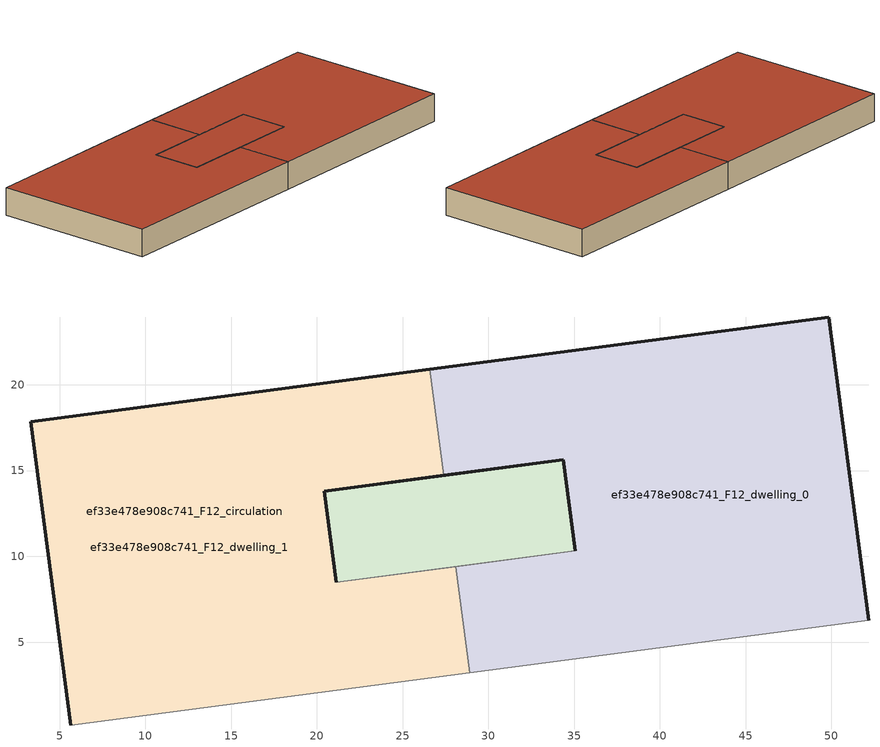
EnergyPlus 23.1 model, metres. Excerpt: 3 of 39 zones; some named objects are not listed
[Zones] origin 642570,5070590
ef33e478e908c741_F12_dwelling_0
 floor to ef33e478e908c741_F11_dwelling_0 (EU_floor_Construction): 34.38,15.63 35.07,10.32 28.09,9.41 21.11,8.49 20.42,13.8 z36; 49.85,23.95 52.17,6.27 28.91,3.22 28.09,9.41 35.07,10.32 34.38,15.63 27.4,14.71 26.59,20.9 z36
 wall outside (EU_wall_Construction): 52.17,6.27 49.85,23.95 26.59,20.9 / 27.4,14.71 34.38,15.63 35.07,10.32 z36:39
 wall adiabatic (EU_wall_Construction): 35.07,10.32 28.09,9.41 28.91,3.22 52.17,6.27 z36:39
 wall to ef33e478e908c741_F12_dwelling_1 (EU_wall_Construction): 26.59,20.9 27.4,14.71 z36:39
 roof outside (EU_roof_Construction): 52.17,6.27 49.85,23.95 26.59,20.9 27.4,14.71 34.38,15.63 35.07,10.32 28.09,9.41 28.91,3.22 z39; 35.07,10.32 34.38,15.63 20.42,13.8 21.11,8.49 28.09,9.41 z39
ef33e478e908c741_F12_dwelling_1
 floor to ef33e478e908c741_F11_dwelling_1 (EU_floor_Construction): 26.59,20.9 27.4,14.71 20.42,13.8 20.97,9.62 21.11,8.49 28.09,9.41 28.91,3.22 5.64,0.17 3.32,17.85 z36; 34.38,15.63 35.07,10.32 28.09,9.41 21.11,8.49 20.99,9.43 20.42,13.8 z36
 wall outside (EU_wall_Construction): 21.11,8.49 20.42,13.8 27.4,14.71 / 26.59,20.9 3.32,17.85 5.64,0.17 z36:39
 wall adiabatic (EU_wall_Construction): 5.64,0.17 28.91,3.22 28.09,9.41 21.11,8.49 z36:39
 roof outside (EU_roof_Construction): 35.07,10.32 34.38,15.63 20.42,13.8 20.99,9.43 21.11,8.49 28.09,9.41 z39; 28.91,3.22 28.09,9.41 21.11,8.49 20.99,9.43 20.42,13.8 27.4,14.71 26.59,20.9 3.32,17.85 5.64,0.17 z39
ef33e478e908c741_F12_circulation
 floor outside (EU_floor_Construction): 34.38,15.63 35.07,10.32 28.09,9.41 21.11,8.49 20.99,9.43 20.42,13.8 z36
 floor to ef33e478e908c741_F11_circulation (EU_floor_Construction): 49.85,23.95 52.17,6.27 28.91,3.22 28.09,9.41 35.07,10.32 34.92,11.45 34.38,15.63 27.4,14.71 26.59,20.9 z36; 26.59,20.9 27.4,14.71 20.42,13.8 20.99,9.43 21.11,8.49 28.09,9.41 28.91,3.22 5.64,0.17 3.32,17.85 z36
 wall outside (EU_wall_Construction): 35.07,10.32 34.38,15.63 20.42,13.8 21.11,8.49 z36:39
 wall adiabatic (EU_wall_Construction): 21.11,8.49 35.07,10.32 z36:39
 roof outside (EU_roof_Construction): 35.07,10.32 34.38,15.63 20.42,13.8 20.99,9.43 21.11,8.49 28.09,9.41 z39; 52.17,6.27 49.85,23.95 26.59,20.9 27.4,14.71 34.38,15.63 34.92,11.45 35.07,10.32 28.09,9.41 28.91,3.22 z39; 28.91,3.22 28.09,9.41 21.11,8.49 20.99,9.43 20.42,13.8 27.4,14.71 26.59,20.9 3.32,17.85 5.64,0.17 z39
[Building]
EU S2 Campaign: North Axis=0; Terrain=City; Solar Distribution=FullExterior
[Site:Location]
Lyon-Bron: Latitude=45.75; Longitude=5; Time Zone=1; Elevation=198
[SizingPeriod:WeatherFileDays]
AnnualSizingPeriod: Begin Month=1; Begin Day of Month=1; End Month=12; End Day of Month=31; Day of Week for Start Day=Monday; Use Weather File Daylight Saving Period=No; Use Weather File Rain and Snow Indicators=No
[MATERIAL]
EU_InternalMass_Material: Roughness=MediumRough; Thickness=0.1; Conductivity=1; Density=1800; Specific Heat=900; Thermal Absorptance=0.9; Solar Absorptance=0.7; Visible Absorptance=0.7
[MATERIAL:NOMASS] Roughness=MediumRough; Thermal Absorptance=0.9; Solar Absorptance=0.7; Visible Absorptance=0.7
Name | Thermal Resistance
EU_wall_NoMass | 1.15691
EU_roof_NoMass | 1.19505
EU_floor_NoMass | 1.78277
[CONSTRUCTION]
EU_wall_Construction: EU_wall_NoMass
EU_roof_Construction: EU_roof_NoMass
EU_floor_Construction: EU_floor_NoMass
EU_InternalMass_Construction: EU_InternalMass_Material
[ZONE] Type=1; Multiplier=1; Ceiling Height=autocalculate; Floor Area=autocalculate; Part of Total Floor Area=Yes
Name | Volume
ef33e478e908c741_F12_dwelling_0; ef33e478e908c741_F12_dwelling_1 | 1368.33
ef33e478e908c741_F12_circulation | 2510.7
[INTERNALMASS] Construction=EU_InternalMass_Construction; Surface Area=380.789
Name | Zone or ZoneList
ef33e478e908c741_F12_dwelling_0_EU_InternalMass | ef33e478e908c741_F12_dwelling_0
ef33e478e908c741_F12_dwelling_1_EU_InternalMass | ef33e478e908c741_F12_dwelling_1
[OTHEREQUIPMENT] Fuel Type=Electricity; Design Level Calculation Method=Watts/Area; Power per Zone Floor Area=1; Fraction Latent=0; Fraction Radiant=0; Fraction Lost=0; Carbon Dioxide Generation Rate=0; EndUse Subcategory=EU_Step8_InternalGains
Name | Zone or ZoneList or Space or SpaceList | Schedule
EU_Step8_InternalGain_ef33e478e908c741_F12_dwelling_0_f000 | ef33e478e908c741_F12_dwelling_0 | EU_Step8_GainSchedule_ef33e478e908c741_F12_dwelling_0_f000
EU_Step8_InternalGain_ef33e478e908c741_F12_dwelling_1_f000 | ef33e478e908c741_F12_dwelling_1 | EU_Step8_GainSchedule_ef33e478e908c741_F12_dwelling_1_f000
[ZONEINFILTRATION:DESIGNFLOWRATE]
EU_Circulation_Infiltration_ef33e478e908c741_F12_circulation: Zone or ZoneList or Space or SpaceList=ef33e478e908c741_F12_circulation; Schedule=EU_AlwaysOn; Design Flow Rate Calculation Method=Flow/Area; Flow Rate per Floor Area=0.0005; Constant Term Coefficient=1; Temperature Term Coefficient=0; Velocity Term Coefficient=0; Velocity Squared Term Coefficient=0
[ZONEVENTILATION:DESIGNFLOWRATE] Schedule=EU_AlwaysOn; Design Flow Rate Calculation Method=AirChanges/Hour; Air Changes per Hour=0.551728; Ventilation Type=Natural; Fan Pressure Rise=0; Fan Total Efficiency=1; Constant Term Coefficient=1; Temperature Term Coefficient=0; Velocity Term Coefficient=0; Velocity Squared Term Coefficient=0; Minimum Indoor Temperature=-100; Maximum Indoor Temperature=100; Delta Temperature=-100; Minimum Outdoor Temperature=-100; Maximum Outdoor Temperature=100; Maximum Wind Speed=40
Name | Zone or ZoneList or Space or SpaceList
EU_ConstantAir_ef33e478e908c741_F12_dwelling_0 | ef33e478e908c741_F12_dwelling_0
EU_ConstantAir_ef33e478e908c741_F12_dwelling_1 | ef33e478e908c741_F12_dwelling_1
[HVACTEMPLATE:ZONE:IDEALLOADSAIRSYSTEM] System Availability Schedule=EU_AlwaysOn; Maximum Heating Supply Air Temperature=50; Minimum Cooling Supply Air Temperature=13; Maximum Heating Supply Air Humidity Ratio=0.0156; Minimum Cooling Supply Air Humidity Ratio=0.0077; Heating Limit=NoLimit; Cooling Limit=NoLimit; Heating Availability Schedule=EU_AlwaysOn; Cooling Availability Schedule=EU_CoolingOff; Dehumidification Control Type=ConstantSensibleHeatRatio; Cooling Sensible Heat Ratio=0.7; Dehumidification Setpoint=60; Humidification Control Type=None; Humidification Setpoint=30; Outdoor Air Method=None; Outdoor Air Flow Rate per Person=0.00944; Outdoor Air Flow Rate per Zone Floor Area=0; Outdoor Air Flow Rate per Zone=0; Demand Controlled Ventilation Type=None; Outdoor Air Economizer Type=NoEconomizer; Heat Recovery Type=None; Sensible Heat Recovery Effectiveness=0.7; Latent Heat Recovery Effectiveness=0.65
Name | Template Thermostat
ef33e478e908c741_F12_dwelling_0 | EU_HeatOnly_ef33e478e908c741_F12_dwelling_0
ef33e478e908c741_F12_dwelling_1 | EU_HeatOnly_ef33e478e908c741_F12_dwelling_1
[SIZING:ZONE] Zone Cooling Design Supply Air Temperature Input Method=SupplyAirTemperature; Zone Cooling Design Supply Air Temperature=13; Zone Heating Design Supply Air Temperature Input Method=SupplyAirTemperature; Zone Heating Design Supply Air Temperature=50; Zone Cooling Design Supply Air Humidity Ratio=0.008; Zone Heating Design Supply Air Humidity Ratio=0.008; Cooling Design Air Flow Method=DesignDay; Cooling Design Air Flow Rate=0; Cooling Minimum Air Flow per Zone Floor Area=0.000762; Cooling Minimum Air Flow=0; Cooling Minimum Air Flow Fraction=0.2; Heating Design Air Flow Method=DesignDay; Heating Design Air Flow Rate=0; Heating Maximum Air Flow per Zone Floor Area=0.002032; Heating Maximum Air Flow=0.141576; Heating Maximum Air Flow Fraction=0.3; Account for Dedicated Outdoor Air System=No; Dedicated Outdoor Air System Control Strategy=NeutralSupplyAir; Dedicated Outdoor Air Low Setpoint Temperature for Design=autosize; Dedicated Outdoor Air High Setpoint Temperature for Design=autosize; Zone Load Sizing Method=Sensible Load Only No Latent Load; Zone Latent Cooling Design Supply Air Humidity Ratio Input Method=HumidityRatioDifference; Zone Cooling Design Supply Air Humidity Ratio Difference=0.005; Zone Latent Heating Design Supply Air Humidity Ratio Input Method=HumidityRatioDifference; Zone Humidification Design Supply Air Humidity Ratio Difference=0.005
ef33e478e908c741_F12_dwelling_0; ef33e478e908c741_F12_dwelling_1
[SCHEDULE:CONSTANT]
Name | Hourly Value
EU_AlwaysOn | 1
EU_CoolingOff | 0
[SCHEDULE:FILE] Column Number=1; Rows to Skip at Top=0; Number of Hours of Data=8760; Column Separator=Comma; Interpolate to Timestep=No; Minutes per Item=60; Adjust Schedule for Daylight Savings=Yes
Name | File
EU_Step8_GainSchedule_ef33e478e908c741_F12_dwelling_0_f000 | ../../schedules/ef33e478e908c741/ef33e478e908c741_F12_dwelling_0_f000_gain.csv
EU_Step8_GainSchedule_ef33e478e908c741_F12_dwelling_1_f000 | ../../schedules/ef33e478e908c741/ef33e478e908c741_F12_dwelling_1_f000_gain.csv
